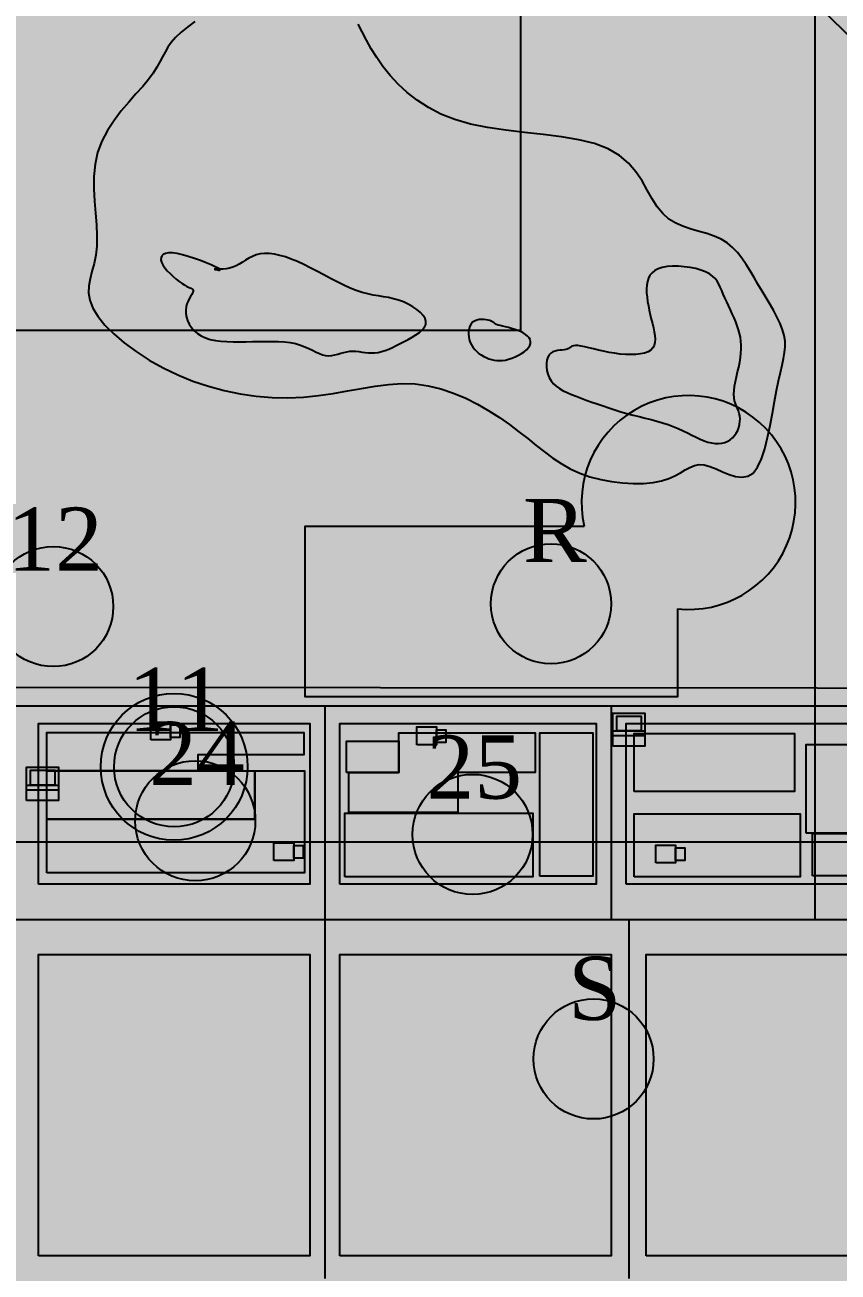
# Model space of a CAD drawing. Extents: x -15732 to 10897, y -24868 to 16165.
# Drawn here: x 651 to 903.5, y 4798.2 to 5185.6 of the extents above; entities that cross this region are included whole.
import ezdxf
from ezdxf.enums import TextEntityAlignment as Align

# ---------------------------------------------------------------- set-up
doc = ezdxf.new("R2010")
doc.units = 0
doc.header["$MEASUREMENT"] = 0
doc.linetypes.add('DOTTED', pattern=[0.005, 0.0025, -0.0025])
for name, color, linetype in [('BLOCKS', 7, 'CONTINUOUS'), ('BLOCKS-OUTLINE', 7, 'CONTINUOUS'), ('BUILDINGS-OUTLINE', 7, 'CONTINUOUS'), ('BUS_RTE-CITY_CENTER', 7, 'CONTINUOUS'), ('BUS_RTE-SOUTH_NIGHT_CITY_E', 7, 'CONTINUOUS'), ('CAMERAS', 7, 'CONTINUOUS'), ('DATATERMS', 7, 'CONTINUOUS'), ('DISTRICTS', 7, 'CONTINUOUS'), ('GANGS', 7, 'CONTINUOUS'), ('GANGS-TEXT', 7, 'CONTINUOUS'), ('MAP_BORDER', 7, 'CONTINUOUS'), ('PARKING___AV_FACILITIES', 7, 'CONTINUOUS'), ('PUBLIC_SERVICES', 7, 'CONTINUOUS'), ('STREETS', 7, 'CONTINUOUS'), ('WATER', 7, 'CONTINUOUS')]:
    doc.layers.add(name, color=color, linetype=linetype)
doc.styles.add('TIMES_NEW_ROMAN', font='')
doc.styles.get('TIMES_NEW_ROMAN').set_extended_font_data('Times_New_Roman')

msp = doc.modelspace()

# ---------------------------------------------------------------- linework, layer by layer
at = {"layer": 'BLOCKS', "color": 12, "linetype": 'CONTINUOUS'}
msp.add_lwpolyline([(895.71, 5193.13), (1032.74, 5060.62), (1032.74, 4979.5), (625.58, 4979.8), (625.58, 5341.42), (748.66, 5341.42)], dxfattribs=at)
msp.add_lwpolyline([(895.71, 5193.13), (1032.74, 5060.62), (1032.74, 4979.5), (625.58, 4979.8), (625.58, 5341.42), (748.66, 5341.42)], dxfattribs=at)
for points in [[(655.22, 4918.66), (655.22, 4968.58), (739.46, 4918.66), (739.46, 4968.58)], [(748.82, 4918.66), (748.82, 4968.58), (828.38, 4918.66), (828.38, 4968.58)], [(837.74, 4918.66), (837.74, 4968.58), (932.9, 4918.66), (932.9, 4968.58)], [(655.22, 4803.22), (655.22, 4896.82), (739.46, 4803.22), (739.46, 4896.82)], [(748.82, 4803.22), (748.82, 4896.82), (833.06, 4803.22), (833.06, 4896.82)], [(843.98, 4803.22), (843.98, 4896.82), (928.22, 4803.22), (928.22, 4896.82)]]:
    msp.add_solid(points, dxfattribs=at)
at = {"layer": 'BLOCKS-OUTLINE', "color": 250, "linetype": 'CONTINUOUS'}
for points in [[(655.22, 4918.66), (655.22, 4968.58), (739.46, 4968.58), (739.46, 4918.66)], [(748.82, 4918.66), (748.82, 4968.58), (828.38, 4968.58), (828.38, 4918.66)], [(837.74, 4918.66), (837.74, 4968.58), (932.9, 4968.58), (932.9, 4918.66)], [(655.22, 4803.22), (655.22, 4896.82), (739.46, 4896.82), (739.46, 4803.22)], [(748.82, 4803.22), (748.82, 4896.82), (833.06, 4896.82), (833.06, 4803.22)], [(843.98, 4803.22), (843.98, 4896.82), (928.22, 4896.82), (928.22, 4803.22)]]:
    msp.add_lwpolyline(points, close=True, dxfattribs=at)
at = {"layer": 'BUILDINGS-OUTLINE', "color": 250, "linetype": 'CONTINUOUS'}
for points in [[(657.79, 4953.86), (657.79, 4965.78), (737.62, 4965.78), (737.62, 4958.87), (704.73, 4958.87), (704.73, 4953.86)], [(751.59, 4940.92), (751.59, 4953.32), (767.08, 4953.32), (767.08, 4965.71), (809.5, 4965.71), (809.5, 4953.32), (785.43, 4953.32), (785.43, 4940.92)], [(810.93, 4921.15), (810.93, 4965.71), (827.37, 4965.71), (827.37, 4921.15)], [(840.26, 4947.41), (840.26, 4965.43), (890, 4965.43), (890, 4947.41)], [(750.88, 4953.32), (750.88, 4963.09), (767.08, 4963.09), (767.08, 4953.32)], [(893.58, 4934.53), (893.58, 4962.09), (908.01, 4962.09), (908.01, 4934.53)], [(657.79, 4922.17), (657.79, 4938.85), (722.37, 4938.85), (722.37, 4953.86), (737.86, 4953.86), (737.86, 4922.17)], [(657.79, 4938.85), (657.79, 4953.86), (722.37, 4953.86), (722.37, 4938.85)], [(750.4, 4920.91), (750.4, 4940.69), (808.78, 4940.69), (808.78, 4920.91)], [(840.26, 4920.93), (840.26, 4940.5), (891.79, 4940.5), (891.79, 4920.93)], [(895.61, 4921.29), (895.61, 4934.41), (931.75, 4934.41), (931.75, 4921.29)]]:
    msp.add_lwpolyline(points, close=True, dxfattribs=at)
at = {"layer": 'BUS_RTE-CITY_CENTER', "color": 232, "linetype": 'DOTTED'}
msp.add_line((470.36, 4974.04), (1125.56, 4974.04), dxfattribs=at)
at = {"layer": 'BUS_RTE-SOUTH_NIGHT_CITY_E', "color": 114, "linetype": 'DOTTED'}
msp.add_line((399.38, 4907.74), (1397, 4907.74), dxfattribs=at)
at = {"layer": 'CAMERAS', "color": 12, "linetype": 'CONTINUOUS'}
for points in [[(690.05, 4963.52), (690.05, 4969.03), (696.2, 4969.03), (696.2, 4963.52)], [(696.2, 4964.26), (696.2, 4968.18), (699.11, 4968.18), (699.11, 4964.26)], [(772.7, 4961.99), (772.7, 4967.5), (778.84, 4967.5), (778.84, 4961.99)], [(778.84, 4962.73), (778.84, 4966.65), (781.75, 4966.65), (781.75, 4962.73)], [(728.32, 4926.02), (728.32, 4931.53), (734.46, 4931.53), (734.46, 4926.02)], [(734.46, 4926.76), (734.46, 4930.68), (737.37, 4930.68), (737.37, 4926.76)], [(846.93, 4925.26), (846.93, 4930.76), (853.07, 4930.76), (853.07, 4925.26)], [(853.07, 4926), (853.07, 4929.92), (855.98, 4929.92), (855.98, 4926)]]:
    msp.add_lwpolyline(points, close=True, dxfattribs=at)
at = {"layer": 'DATATERMS', "color": 82, "linetype": 'CONTINUOUS'}
for p, q in [((833.58, 4966.3), (843.54, 4966.3)), ((833.58, 4964.82), (843.54, 4964.82)), ((651.46, 4949.46), (661.41, 4949.46)), ((651.46, 4947.98), (661.41, 4947.98))]:
    msp.add_line(p, q, dxfattribs=at)
for points in [[(833.58, 4961.5), (833.58, 4971.82), (843.54, 4971.82), (843.54, 4961.5)], [(834.87, 4966.29), (834.87, 4970.9), (842.43, 4970.9), (842.43, 4966.29)], [(651.46, 4944.66), (651.46, 4954.99), (661.41, 4954.99), (661.41, 4944.66)], [(652.75, 4949.46), (652.75, 4954.06), (660.31, 4954.06), (660.31, 4949.46)]]:
    msp.add_lwpolyline(points, close=True, dxfattribs=at)
at = {"layer": 'DISTRICTS', "color": 200, "linetype": 'CONTINUOUS'}
for p, q in [((896.46, 4907.69), (896.46, 5202.21)), ((650.54, 4907.71), (896.46, 4907.69))]:
    msp.add_line(p, q, dxfattribs=at)
at = {"layer": 'DISTRICTS', "color": 21, "linetype": 'CONTINUOUS'}
for q in [(896.46, 5202.21), (1229.3, 4907.65)]:
    msp.add_line((896.46, 4907.69), q, dxfattribs=at)
at = {"layer": 'GANGS', "color": 116, "linetype": 'CONTINUOUS'}
msp.add_lwpolyline([(804.96, 5228.91), (804.96, 5090.72), (625.58, 5090.72)], dxfattribs=at)
at = {"layer": 'GANGS', "color": 173, "linetype": 'CONTINUOUS'}
msp.add_lwpolyline([(853.66, 5004.19), (853.66, 4976.82), (737.98, 4976.82), (737.98, 5029.91), (824.69, 5029.91)], dxfattribs=at)
at = {"layer": 'GANGS', "color": 12, "linetype": 'CONTINUOUS'}
msp.add_lwpolyline([(399.38, 4931.79), (984.69, 4931.79), (984.69, 4902.4), (1395.32, 4902.4), (1395.32, 4798.27), (984.69, 4798.27), (984.69, 4773.08), (399.32, 4772.98)], close=True, dxfattribs=at)
at = {"layer": 'GANGS', "color": 173, "linetype": 'CONTINUOUS'}
msp.add_arc((857.11, 5037.25), 33.24, 264.0372, 192.7521, dxfattribs=at)
at = {"layer": 'GANGS-TEXT', "color": 7, "linetype": 'CONTINUOUS'}
for centre in [(814.39, 5005.78), (827.59, 4864.37)]:
    msp.add_circle(centre, 18.66, dxfattribs=at)
at = {"layer": 'MAP_BORDER', "color": 7, "linetype": 'CONTINUOUS'}
msp.add_solid([(374.42, 4052.86), (374.42, 5943.58), (1942.22, 4052.86), (1942.22, 5943.58)], dxfattribs=at)
at = {"layer": 'PARKING___AV_FACILITIES', "color": 12, "linetype": 'CONTINUOUS'}
msp.add_circle((659.78, 5004.92), 18.66, dxfattribs=at)
at = {"layer": 'PARKING___AV_FACILITIES', "color": 172, "linetype": 'CONTINUOUS'}
for radius in [22.8, 18.66]:
    msp.add_circle((697.34, 4955.13), radius, dxfattribs=at)
at = {"layer": 'PUBLIC_SERVICES', "color": 7, "linetype": 'CONTINUOUS'}
for centre in [(703.89, 4938.35), (790.01, 4934.13)]:
    msp.add_circle(centre, 18.66, dxfattribs=at)
at = {"layer": 'STREETS', "color": 7, "linetype": 'CONTINUOUS'}
for p, q in [((393.3, 4974.04), (1125.56, 4974.04)), ((744.14, 4974.04), (744.14, 4796.2)), ((833.06, 4974.04), (833.06, 4907.74)), ((393.3, 4907.74), (1788.57, 4907.74)), ((838.52, 4907.74), (838.52, 4796.2))]:
    msp.add_line(p, q, dxfattribs=at)
at = {"layer": 'WATER', "color": 5, "linetype": 'CONTINUOUS'}
for p, q in [((701.55, 5185), (699.52, 5183.33)), ((703.81, 5186.7), (701.55, 5185)), ((755.69, 5183.46), (754.49, 5185.83)), ((697.81, 5181.72), (696.46, 5180.17)), ((699.52, 5183.33), (697.81, 5181.72)), ((757.03, 5180.9), (755.69, 5183.46)), ((758.54, 5178.22), (757.03, 5180.9)), ((694.5, 5177.2), (693.7, 5175.69)), ((695.39, 5178.68), (694.5, 5177.2)), ((696.46, 5180.17), (695.39, 5178.68)), ((760.26, 5175.46), (758.54, 5178.22)), ((692.89, 5174.12), (691.97, 5172.46)), ((693.7, 5175.69), (692.89, 5174.12)), ((762.2, 5172.68), (760.26, 5175.46)), ((690.84, 5170.67), (689.4, 5168.71)), ((691.97, 5172.46), (690.84, 5170.67)), ((764.4, 5169.92), (762.2, 5172.68)), ((766.87, 5167.22), (764.4, 5169.92)), ((687.59, 5166.55), (685.49, 5164.19)), ((689.4, 5168.71), (687.59, 5166.55)), ((769.66, 5164.64), (766.87, 5167.22)), ((683.23, 5161.64), (680.91, 5158.89)), ((685.49, 5164.19), (683.23, 5161.64)), ((772.79, 5162.21), (769.66, 5164.64)), ((776.29, 5159.96), (772.79, 5162.21)), ((680.91, 5158.89), (678.67, 5155.95)), ((780.21, 5157.95), (776.29, 5159.96)), ((784.56, 5156.22), (780.21, 5157.95)), ((678.67, 5155.95), (676.63, 5152.82)), ((789.39, 5154.81), (784.56, 5156.22)), ((794.68, 5153.72), (789.39, 5154.81)), ((800.31, 5152.89), (794.68, 5153.72)), ((676.63, 5152.82), (674.89, 5149.5)), ((806.12, 5152.21), (800.31, 5152.89)), ((811.94, 5151.55), (806.12, 5152.21)), ((817.62, 5150.83), (811.94, 5151.55)), ((822.98, 5149.93), (817.62, 5150.83)), ((827.86, 5148.74), (822.98, 5149.93)), ((673.58, 5146.01), (672.79, 5142.34)), ((674.89, 5149.5), (673.58, 5146.01)), ((832.11, 5147.15), (827.86, 5148.74)), ((835.61, 5145.11), (832.11, 5147.15)), ((672.79, 5142.34), (672.43, 5138.56)), ((838.44, 5142.68), (835.61, 5145.11)), ((840.74, 5139.99), (838.44, 5142.68)), ((672.43, 5138.56), (672.4, 5134.72)), ((842.65, 5137.17), (840.74, 5139.99)), ((672.4, 5134.72), (672.59, 5130.89)), ((844.3, 5134.34), (842.65, 5137.17)), ((845.83, 5131.62), (844.3, 5134.34)), ((672.59, 5130.89), (672.89, 5127.14)), ((847.38, 5129.13), (845.83, 5131.62)), ((672.89, 5127.14), (673.19, 5123.52)), ((849.07, 5127), (847.38, 5129.13)), ((851.02, 5125.31), (849.07, 5127)), ((673.19, 5123.52), (673.37, 5120.09)), ((853.19, 5124.01), (851.02, 5125.31)), ((855.52, 5123), (853.19, 5124.01)), ((857.94, 5122.19), (855.52, 5123)), ((673.37, 5120.09), (673.33, 5116.93)), ((860.38, 5121.48), (857.94, 5122.19)), ((862.78, 5120.8), (860.38, 5121.48)), ((865.07, 5120.03), (862.78, 5120.8)), ((867.18, 5119.1), (865.07, 5120.03)), ((869.08, 5117.92), (867.18, 5119.1)), ((673.33, 5116.93), (672.99, 5114.06)), ((695.62, 5114.81), (694.68, 5114.66)), ((696.81, 5114.8), (695.62, 5114.81)), ((698.24, 5114.62), (696.81, 5114.8)), ((870.77, 5116.51), (869.08, 5117.92)), ((872.3, 5114.9), (870.77, 5116.51)), ((873.69, 5113.13), (872.3, 5114.9)), ((672.45, 5111.46), (671.82, 5109.05)), ((672.99, 5114.06), (672.45, 5111.46)), ((693.26, 5113.35), (693.24, 5112.68)), ((693.24, 5112.68), (693.45, 5111.92)), ((693.5, 5113.91), (693.26, 5113.35)), ((693.45, 5111.92), (693.87, 5111.08)), ((693.97, 5114.35), (693.5, 5113.91)), ((693.87, 5111.08), (694.47, 5110.19)), ((694.68, 5114.66), (693.97, 5114.35)), ((699.91, 5114.25), (698.24, 5114.62)), ((701.73, 5113.73), (699.91, 5114.25)), ((703.62, 5113.11), (701.73, 5113.73)), ((705.5, 5112.43), (703.62, 5113.11)), ((707.26, 5111.74), (705.5, 5112.43)), ((708.83, 5111.08), (707.26, 5111.74)), ((710.12, 5110.49), (708.83, 5111.08)), ((716.57, 5110.81), (715.57, 5110.37)), ((717.54, 5111.35), (716.57, 5110.81)), ((718.52, 5111.95), (717.54, 5111.35)), ((719.52, 5112.57), (718.52, 5111.95)), ((720.55, 5113.17), (719.52, 5112.57)), ((721.64, 5113.71), (720.55, 5113.17)), ((722.8, 5114.16), (721.64, 5113.71)), ((724.06, 5114.47), (722.8, 5114.16)), ((725.43, 5114.6), (724.06, 5114.47)), ((726.9, 5114.57), (725.43, 5114.6)), ((728.47, 5114.38), (726.9, 5114.57)), ((730.13, 5114.02), (728.47, 5114.38)), ((731.89, 5113.53), (730.13, 5114.02)), ((733.72, 5112.89), (731.89, 5113.53)), ((735.62, 5112.12), (733.72, 5112.89)), ((737.59, 5111.22), (735.62, 5112.12)), ((739.62, 5110.21), (737.59, 5111.22)), ((874.99, 5111.23), (873.69, 5113.13)), ((876.22, 5109.23), (874.99, 5111.23)), ((671.82, 5109.05), (671.25, 5106.77)), ((694.47, 5110.19), (695.22, 5109.27)), ((695.22, 5109.27), (696.08, 5108.36)), ((696.08, 5108.36), (697, 5107.47)), ((697, 5107.47), (697.95, 5106.65)), ((709.92, 5109.79), (709.78, 5109.77)), ((709.78, 5109.77), (709.91, 5109.71)), ((709.91, 5109.71), (710.23, 5109.62)), ((710.3, 5109.77), (709.92, 5109.79)), ((711.03, 5110.02), (710.12, 5110.49)), ((710.23, 5109.62), (710.66, 5109.53)), ((710.9, 5109.74), (710.3, 5109.77)), ((710.66, 5109.53), (711.09, 5109.47)), ((711.66, 5109.73), (710.9, 5109.74)), ((711.5, 5109.71), (711.03, 5110.02)), ((711.09, 5109.47), (711.44, 5109.46)), ((711.44, 5109.46), (711.61, 5109.53)), ((711.61, 5109.53), (711.5, 5109.71)), ((712.55, 5109.77), (711.66, 5109.73)), ((713.53, 5109.87), (712.55, 5109.77)), ((714.55, 5110.06), (713.53, 5109.87)), ((715.57, 5110.37), (714.55, 5110.06)), ((741.7, 5109.13), (739.62, 5110.21)), ((743.79, 5108), (741.7, 5109.13)), ((745.89, 5106.87), (743.79, 5108)), ((844.65, 5106.92), (844.32, 5105.91)), ((845.12, 5107.83), (844.65, 5106.92)), ((845.77, 5108.63), (845.12, 5107.83)), ((846.6, 5109.31), (845.77, 5108.63)), ((847.64, 5109.86), (846.6, 5109.31)), ((848.91, 5110.27), (847.64, 5109.86)), ((850.41, 5110.54), (848.91, 5110.27)), ((852.08, 5110.66), (850.41, 5110.54)), ((853.88, 5110.65), (852.08, 5110.66)), ((855.73, 5110.52), (853.88, 5110.65)), ((857.56, 5110.27), (855.73, 5110.52)), ((859.33, 5109.91), (857.56, 5110.27)), ((860.96, 5109.46), (859.33, 5109.91)), ((862.39, 5108.92), (860.96, 5109.46)), ((863.58, 5108.3), (862.39, 5108.92)), ((864.54, 5107.61), (863.58, 5108.3)), ((865.32, 5106.84), (864.54, 5107.61)), ((877.44, 5107.17), (876.22, 5109.23)), ((878.66, 5105.07), (877.44, 5107.17)), ((670.86, 5104.56), (670.78, 5102.35)), ((671.25, 5106.77), (670.86, 5104.56)), ((697.95, 5106.65), (698.89, 5105.91)), ((698.89, 5105.91), (699.79, 5105.28)), ((699.79, 5105.28), (700.61, 5104.78)), ((700.61, 5104.78), (701.33, 5104.4)), ((701.33, 5104.4), (701.96, 5104.09)), ((701.96, 5104.09), (702.47, 5103.84)), ((702.47, 5103.84), (702.86, 5103.62)), ((702.86, 5103.62), (703.13, 5103.38)), ((703.13, 5103.38), (703.25, 5103.11)), ((703.25, 5103.11), (703.24, 5102.78)), ((747.97, 5105.77), (745.89, 5106.87)), ((750.02, 5104.75), (747.97, 5105.77)), ((752.01, 5103.84), (750.02, 5104.75)), ((753.92, 5103.08), (752.01, 5103.84)), ((755.75, 5102.49), (753.92, 5103.08)), ((844.14, 5104.81), (844.06, 5103.63)), ((844.06, 5103.63), (844.09, 5102.38)), ((844.32, 5105.91), (844.14, 5104.81)), ((865.96, 5106), (865.32, 5106.84)), ((866.5, 5105.09), (865.96, 5106)), ((866.97, 5104.11), (866.5, 5105.09)), ((867.42, 5103.08), (866.97, 5104.11)), ((867.89, 5101.98), (867.42, 5103.08)), ((879.92, 5102.96), (878.66, 5105.07)), ((670.78, 5102.35), (671.13, 5100.07)), ((671.13, 5100.07), (672.05, 5097.67)), ((701.67, 5099.8), (701.33, 5098.95)), ((702.05, 5100.56), (701.67, 5099.8)), ((702.44, 5101.25), (702.05, 5100.56)), ((702.79, 5101.85), (702.44, 5101.25)), ((703.07, 5102.36), (702.79, 5101.85)), ((703.24, 5102.78), (703.07, 5102.36)), ((757.5, 5102.05), (755.75, 5102.49)), ((759.18, 5101.71), (757.5, 5102.05)), ((760.8, 5101.44), (759.18, 5101.71)), ((762.39, 5101.19), (760.8, 5101.44)), ((763.94, 5100.91), (762.39, 5101.19)), ((765.47, 5100.57), (763.94, 5100.91)), ((767.01, 5100.13), (765.47, 5100.57)), ((768.54, 5099.56), (767.01, 5100.13)), ((770.03, 5098.86), (768.54, 5099.56)), ((844.09, 5102.38), (844.21, 5101.07)), ((844.21, 5101.07), (844.39, 5099.73)), ((844.39, 5099.73), (844.63, 5098.35)), ((868.4, 5100.83), (867.89, 5101.98)), ((868.95, 5099.64), (868.4, 5100.83)), ((869.53, 5098.41), (868.95, 5099.64)), ((881.19, 5100.87), (879.92, 5102.96)), ((882.43, 5098.8), (881.19, 5100.87)), ((672.05, 5097.67), (673.63, 5095.1)), ((701.07, 5098.03), (700.94, 5097.04)), ((700.94, 5097.04), (700.96, 5095.98)), ((700.96, 5095.98), (701.15, 5094.88)), ((701.33, 5098.95), (701.07, 5098.03)), ((771.44, 5098.07), (770.03, 5098.86)), ((772.72, 5097.2), (771.44, 5098.07)), ((773.82, 5096.28), (772.72, 5097.2)), ((774.68, 5095.33), (773.82, 5096.28)), ((775.28, 5094.38), (774.68, 5095.33)), ((844.63, 5098.35), (844.91, 5096.96)), ((844.91, 5096.96), (845.22, 5095.57)), ((845.22, 5095.57), (845.54, 5094.19)), ((870.11, 5097.16), (869.53, 5098.41)), ((870.69, 5095.89), (870.11, 5097.16)), ((871.25, 5094.63), (870.69, 5095.89)), ((883.6, 5096.76), (882.43, 5098.8)), ((884.67, 5094.76), (883.6, 5096.76)), ((673.63, 5095.1), (675.84, 5092.39)), ((675.84, 5092.39), (678.6, 5089.62)), ((701.15, 5094.88), (701.51, 5093.76)), ((701.51, 5093.76), (702.02, 5092.66)), ((702.02, 5092.66), (702.71, 5091.61)), ((702.71, 5091.61), (703.55, 5090.63)), ((774.39, 5090.87), (775.06, 5091.69)), ((775.06, 5091.69), (775.46, 5092.55)), ((775.55, 5093.44), (775.28, 5094.38)), ((775.46, 5092.55), (775.55, 5093.44)), ((789.18, 5092.05), (788.92, 5091.3)), ((789.55, 5092.71), (789.18, 5092.05)), ((790.03, 5093.24), (789.55, 5092.71)), ((790.63, 5093.64), (790.03, 5093.24)), ((791.31, 5093.91), (790.63, 5093.64)), ((792.04, 5094.07), (791.31, 5093.91)), ((792.8, 5094.13), (792.04, 5094.07)), ((793.55, 5094.12), (792.8, 5094.13)), ((794.26, 5094.05), (793.55, 5094.12)), ((794.89, 5093.93), (794.26, 5094.05)), ((795.42, 5093.79), (794.89, 5093.93)), ((795.83, 5093.64), (795.42, 5093.79)), ((796.14, 5093.48), (795.83, 5093.64)), ((796.38, 5093.31), (796.14, 5093.48)), ((796.6, 5093.13), (796.38, 5093.31)), ((796.84, 5092.95), (796.6, 5093.13)), ((797.12, 5092.77), (796.84, 5092.95)), ((797.48, 5092.58), (797.12, 5092.77)), ((797.97, 5092.39), (797.48, 5092.58)), ((798.61, 5092.21), (797.97, 5092.39)), ((799.37, 5092.01), (798.61, 5092.21)), ((800.24, 5091.8), (799.37, 5092.01)), ((801.17, 5091.58), (800.24, 5091.8)), ((802.14, 5091.32), (801.17, 5091.58)), ((845.54, 5094.19), (845.86, 5092.84)), ((845.86, 5092.84), (846.17, 5091.54)), ((846.17, 5091.54), (846.43, 5090.28)), ((871.77, 5093.38), (871.25, 5094.63)), ((872.23, 5092.14), (871.77, 5093.38)), ((872.63, 5090.94), (872.23, 5092.14)), ((885.58, 5092.82), (884.67, 5094.76)), ((886.32, 5090.93), (885.58, 5092.82)), ((678.6, 5089.62), (681.86, 5086.84)), ((703.55, 5090.63), (704.56, 5089.75)), ((704.56, 5089.75), (705.73, 5089)), ((705.73, 5089), (707.07, 5088.4)), ((707.07, 5088.4), (708.55, 5087.94)), ((708.55, 5087.94), (710.16, 5087.61)), ((710.16, 5087.61), (711.89, 5087.39)), ((768.76, 5087.25), (770.02, 5087.92)), ((770.02, 5087.92), (771.26, 5088.61)), ((771.26, 5088.61), (772.44, 5089.33)), ((772.44, 5089.33), (773.5, 5090.08)), ((773.5, 5090.08), (774.39, 5090.87)), ((788.78, 5090.48), (788.74, 5089.61)), ((788.74, 5089.61), (788.82, 5088.73)), ((788.92, 5091.3), (788.78, 5090.48)), ((788.82, 5088.73), (789, 5087.85)), ((789, 5087.85), (789.28, 5087)), ((803.11, 5091.04), (802.14, 5091.32)), ((804.06, 5090.71), (803.11, 5091.04)), ((804.96, 5090.35), (804.06, 5090.71)), ((805.78, 5089.93), (804.96, 5090.35)), ((806.5, 5089.46), (805.78, 5089.93)), ((807.1, 5088.96), (806.5, 5089.46)), ((807.57, 5088.42), (807.1, 5088.96)), ((807.89, 5087.85), (807.57, 5088.42)), ((808.05, 5087.25), (807.89, 5087.85)), ((846.43, 5090.28), (846.62, 5089.1)), ((846.62, 5089.1), (846.71, 5087.99)), ((846.71, 5087.99), (846.66, 5086.98)), ((872.95, 5089.76), (872.63, 5090.94)), ((873.2, 5088.58), (872.95, 5089.76)), ((873.37, 5087.39), (873.2, 5088.58)), ((886.82, 5089.12), (886.32, 5090.93)), ((887.08, 5087.39), (886.82, 5089.12)), ((681.86, 5086.84), (685.54, 5084.12)), ((685.54, 5084.12), (689.57, 5081.51)), ((711.89, 5087.39), (713.71, 5087.25)), ((713.71, 5087.25), (715.62, 5087.19)), ((715.62, 5087.19), (717.59, 5087.17)), ((717.59, 5087.17), (719.62, 5087.2)), ((719.62, 5087.2), (721.67, 5087.24)), ((721.67, 5087.24), (723.73, 5087.29)), ((723.73, 5087.29), (725.78, 5087.32)), ((725.78, 5087.32), (727.8, 5087.31)), ((727.8, 5087.31), (729.76, 5087.26)), ((729.76, 5087.26), (731.63, 5087.13)), ((731.63, 5087.13), (733.4, 5086.92)), ((733.4, 5086.92), (735.05, 5086.6)), ((735.05, 5086.6), (736.55, 5086.17)), ((736.55, 5086.17), (737.92, 5085.66)), ((737.92, 5085.66), (739.17, 5085.1)), ((739.17, 5085.1), (740.33, 5084.53)), ((740.33, 5084.53), (741.42, 5083.99)), ((741.42, 5083.99), (742.44, 5083.51)), ((749.11, 5083.61), (750.05, 5083.88)), ((750.05, 5083.88), (750.99, 5084.11)), ((750.99, 5084.11), (751.93, 5084.25)), ((751.93, 5084.25), (752.86, 5084.29)), ((752.86, 5084.29), (753.8, 5084.25)), ((753.8, 5084.25), (754.75, 5084.14)), ((754.75, 5084.14), (755.7, 5084)), ((755.7, 5084), (756.67, 5083.87)), ((756.67, 5083.87), (757.65, 5083.76)), ((757.65, 5083.76), (758.65, 5083.71)), ((758.65, 5083.71), (759.67, 5083.75)), ((759.67, 5083.75), (760.71, 5083.9)), ((760.71, 5083.9), (761.78, 5084.16)), ((761.78, 5084.16), (762.87, 5084.51)), ((762.87, 5084.51), (763.99, 5084.94)), ((763.99, 5084.94), (765.13, 5085.44)), ((765.13, 5085.44), (766.31, 5086)), ((766.31, 5086), (767.52, 5086.61)), ((767.52, 5086.61), (768.76, 5087.25)), ((789.28, 5087), (789.67, 5086.2)), ((789.67, 5086.2), (790.15, 5085.47)), ((790.15, 5085.47), (790.7, 5084.78)), ((790.7, 5084.78), (791.33, 5084.16)), ((791.33, 5084.16), (792.01, 5083.59)), ((805.19, 5083.52), (806.05, 5084.11)), ((806.05, 5084.11), (806.79, 5084.73)), ((806.79, 5084.73), (807.39, 5085.36)), ((807.39, 5085.36), (807.81, 5086)), ((807.81, 5086), (808.02, 5086.63)), ((808.02, 5086.63), (808.05, 5087.25)), ((814.95, 5084.03), (814.33, 5083.65)), ((815.64, 5084.28), (814.95, 5084.03)), ((816.36, 5084.43), (815.64, 5084.28)), ((817.09, 5084.53), (816.36, 5084.43)), ((817.79, 5084.59), (817.09, 5084.53)), ((818.44, 5084.65), (817.79, 5084.59)), ((819, 5084.75), (818.44, 5084.65)), ((819.45, 5084.92), (819, 5084.75)), ((819.83, 5085.12), (819.45, 5084.92)), ((820.17, 5085.35), (819.83, 5085.12)), ((820.51, 5085.58), (820.17, 5085.35)), ((820.9, 5085.79), (820.51, 5085.58)), ((821.38, 5085.94), (820.9, 5085.79)), ((821.98, 5086.02), (821.38, 5085.94)), ((822.74, 5086), (821.98, 5086.02)), ((823.7, 5085.87), (822.74, 5086)), ((824.84, 5085.64), (823.7, 5085.87)), ((826.14, 5085.34), (824.84, 5085.64)), ((827.57, 5084.99), (826.14, 5085.34)), ((829.11, 5084.62), (827.57, 5084.99)), ((830.73, 5084.25), (829.11, 5084.62)), ((832.41, 5083.9), (830.73, 5084.25)), ((834.13, 5083.6), (832.41, 5083.9)), ((843.45, 5083.67), (842.18, 5083.4)), ((844.54, 5084.07), (843.45, 5083.67)), ((845.41, 5084.6), (844.54, 5084.07)), ((846.04, 5085.27), (845.41, 5084.6)), ((846.45, 5086.07), (846.04, 5085.27)), ((846.66, 5086.98), (846.45, 5086.07)), ((873.46, 5086.17), (873.37, 5087.39)), ((873.39, 5083.62), (873.47, 5084.92)), ((873.47, 5084.92), (873.46, 5086.17)), ((886.62, 5082.01), (886.94, 5083.9)), ((886.94, 5083.9), (887.11, 5085.66)), ((887.11, 5085.66), (887.08, 5087.39)), ((689.57, 5081.51), (693.9, 5079.08)), ((742.44, 5083.51), (743.43, 5083.14)), ((743.43, 5083.14), (744.39, 5082.91)), ((744.39, 5082.91), (745.34, 5082.84)), ((745.34, 5082.84), (746.29, 5082.91)), ((746.29, 5082.91), (747.23, 5083.09)), ((747.23, 5083.09), (748.17, 5083.34)), ((748.17, 5083.34), (749.11, 5083.61)), ((792.01, 5083.59), (792.74, 5083.09)), ((792.74, 5083.09), (793.5, 5082.64)), ((793.5, 5082.64), (794.28, 5082.26)), ((794.28, 5082.26), (795.07, 5081.93)), ((795.07, 5081.93), (795.87, 5081.67)), ((795.87, 5081.67), (796.7, 5081.48)), ((796.7, 5081.48), (797.54, 5081.37)), ((797.54, 5081.37), (798.41, 5081.33)), ((798.41, 5081.33), (799.31, 5081.38)), ((799.31, 5081.38), (800.24, 5081.52)), ((800.24, 5081.52), (801.22, 5081.76)), ((801.22, 5081.76), (802.23, 5082.08)), ((802.23, 5082.08), (803.24, 5082.5)), ((803.24, 5082.5), (804.24, 5082.98)), ((804.24, 5082.98), (805.19, 5083.52)), ((813.12, 5081.49), (812.98, 5080.49)), ((812.98, 5080.49), (812.98, 5079.4)), ((813.4, 5082.38), (813.12, 5081.49)), ((813.8, 5083.1), (813.4, 5082.38)), ((814.33, 5083.65), (813.8, 5083.1)), ((835.85, 5083.38), (834.13, 5083.6)), ((837.55, 5083.24), (835.85, 5083.38)), ((839.19, 5083.19), (837.55, 5083.24)), ((840.74, 5083.24), (839.19, 5083.19)), ((842.18, 5083.4), (840.74, 5083.24)), ((872.68, 5079.33), (872.98, 5080.82)), ((872.98, 5080.82), (873.23, 5082.26)), ((873.23, 5082.26), (873.39, 5083.62)), ((885.62, 5077.65), (886.17, 5079.95)), ((886.17, 5079.95), (886.62, 5082.01)), ((693.9, 5079.08), (698.45, 5076.88)), ((698.45, 5076.88), (703.16, 5074.97)), ((812.98, 5079.4), (813.11, 5078.28)), ((813.11, 5078.28), (813.39, 5077.16)), ((813.39, 5077.16), (813.82, 5076.07)), ((813.82, 5076.07), (814.4, 5075.06)), ((871.68, 5074.82), (872, 5076.3)), ((872, 5076.3), (872.34, 5077.81)), ((872.34, 5077.81), (872.68, 5079.33)), ((885.02, 5075.03), (885.62, 5077.65)), ((703.16, 5074.97), (707.99, 5073.37)), ((707.99, 5073.37), (712.91, 5072.06)), ((712.91, 5072.06), (717.87, 5071.05)), ((751.14, 5071.91), (755.49, 5072.7)), ((755.49, 5072.7), (759.76, 5073.41)), ((759.76, 5073.41), (763.95, 5073.94)), ((763.95, 5073.94), (768.08, 5074.19)), ((768.08, 5074.19), (772.17, 5074.07)), ((772.17, 5074.07), (776.21, 5073.52)), ((776.21, 5073.52), (780.19, 5072.55)), ((780.19, 5072.55), (784.09, 5071.23)), ((814.4, 5075.06), (815.13, 5074.17)), ((815.13, 5074.17), (816.01, 5073.37)), ((816.01, 5073.37), (817.02, 5072.65)), ((817.02, 5072.65), (818.15, 5071.99)), ((871.18, 5070.87), (871.25, 5072.08)), ((871.25, 5072.08), (871.42, 5073.41)), ((871.42, 5073.41), (871.68, 5074.82)), ((884.4, 5072.03), (885.02, 5075.03)), ((717.87, 5071.05), (722.84, 5070.33)), ((722.84, 5070.33), (727.79, 5069.92)), ((727.79, 5069.92), (732.68, 5069.81)), ((732.68, 5069.81), (737.48, 5069.99)), ((737.48, 5069.99), (742.15, 5070.46)), ((742.15, 5070.46), (746.7, 5071.13)), ((746.7, 5071.13), (751.14, 5071.91)), ((784.09, 5071.23), (787.89, 5069.63)), ((787.89, 5069.63), (791.55, 5067.79)), ((818.15, 5071.99), (819.4, 5071.39)), ((819.4, 5071.39), (820.76, 5070.81)), ((820.76, 5070.81), (822.21, 5070.24)), ((822.21, 5070.24), (823.74, 5069.67)), ((823.74, 5069.67), (825.35, 5069.08)), ((825.35, 5069.08), (827.02, 5068.47)), ((827.02, 5068.47), (828.76, 5067.86)), ((871.25, 5069.8), (871.18, 5070.87)), ((871.42, 5068.84), (871.25, 5069.8)), ((871.67, 5067.98), (871.42, 5068.84)), ((883.14, 5064.96), (883.78, 5068.64)), ((883.78, 5068.64), (884.4, 5072.03)), ((791.55, 5067.79), (795.05, 5065.77)), ((795.05, 5065.77), (798.38, 5063.64)), ((828.76, 5067.86), (830.54, 5067.24)), ((830.54, 5067.24), (832.36, 5066.63)), ((832.36, 5066.63), (834.21, 5066.04)), ((834.21, 5066.04), (836.08, 5065.47)), ((836.08, 5065.47), (837.97, 5064.93)), ((837.97, 5064.93), (839.86, 5064.42)), ((839.86, 5064.42), (841.75, 5063.94)), ((871.97, 5067.18), (871.67, 5067.98)), ((872.29, 5066.42), (871.97, 5067.18)), ((872.59, 5065.68), (872.29, 5066.42)), ((872.85, 5064.92), (872.59, 5065.68)), ((873.03, 5064.13), (872.85, 5064.92)), ((882.45, 5061.18), (883.14, 5064.96)), ((798.38, 5063.64), (801.5, 5061.45)), ((801.5, 5061.45), (804.41, 5059.25)), ((841.75, 5063.94), (843.62, 5063.47)), ((843.62, 5063.47), (845.46, 5063)), ((845.46, 5063), (847.27, 5062.52)), ((847.27, 5062.52), (849.03, 5062.01)), ((849.03, 5062.01), (850.72, 5061.47)), ((850.72, 5061.47), (852.35, 5060.88)), ((852.35, 5060.88), (853.91, 5060.24)), ((872.38, 5059.65), (872.71, 5060.54)), ((872.71, 5060.54), (872.95, 5061.46)), ((872.95, 5061.46), (873.08, 5062.38)), ((873.11, 5063.27), (873.03, 5064.13)), ((873.08, 5062.38), (873.11, 5063.27)), ((881.67, 5057.45), (882.45, 5061.18)), ((804.41, 5059.25), (807.15, 5057.09)), ((807.15, 5057.09), (809.78, 5054.98)), ((853.91, 5060.24), (855.39, 5059.56)), ((855.39, 5059.56), (856.8, 5058.86)), ((856.8, 5058.86), (858.15, 5058.18)), ((858.15, 5058.18), (859.45, 5057.53)), ((859.45, 5057.53), (860.7, 5056.94)), ((860.7, 5056.94), (861.92, 5056.44)), ((869.26, 5056.29), (870.06, 5056.76)), ((870.06, 5056.76), (870.78, 5057.34)), ((870.78, 5057.34), (871.41, 5058.02)), ((871.41, 5058.02), (871.94, 5058.8)), ((871.94, 5058.8), (872.38, 5059.65)), ((880.79, 5053.94), (881.67, 5057.45)), ((809.78, 5054.98), (812.36, 5052.97)), ((812.36, 5052.97), (814.94, 5051.07)), ((861.92, 5056.44), (863.09, 5056.04)), ((863.09, 5056.04), (864.24, 5055.77)), ((864.24, 5055.77), (865.35, 5055.62)), ((865.35, 5055.62), (866.41, 5055.61)), ((866.41, 5055.61), (867.42, 5055.71)), ((867.42, 5055.71), (868.38, 5055.94)), ((868.38, 5055.94), (869.26, 5056.29)), ((879.76, 5050.82), (880.79, 5053.94)), ((814.94, 5051.07), (817.59, 5049.32)), ((817.59, 5049.32), (820.36, 5047.76)), ((858.91, 5048.73), (860.37, 5049.02)), ((860.37, 5049.02), (861.95, 5048.95)), ((861.95, 5048.95), (863.72, 5048.46)), ((878.55, 5048.25), (879.76, 5050.82)), ((820.36, 5047.76), (823.31, 5046.4)), ((823.31, 5046.4), (826.48, 5045.27)), ((826.48, 5045.27), (829.81, 5044.39)), ((850.94, 5044.7), (852.88, 5045.56)), ((852.88, 5045.56), (854.57, 5046.48)), ((854.57, 5046.48), (856.09, 5047.37)), ((856.09, 5047.37), (857.51, 5048.15)), ((857.51, 5048.15), (858.91, 5048.73)), ((863.72, 5048.46), (865.64, 5047.69)), ((865.64, 5047.69), (867.64, 5046.8)), ((867.64, 5046.8), (869.69, 5045.95)), ((869.69, 5045.95), (871.71, 5045.32)), ((871.71, 5045.32), (873.67, 5045.08)), ((873.67, 5045.08), (875.49, 5045.38)), ((875.49, 5045.38), (877.13, 5046.4)), ((877.13, 5046.4), (878.55, 5048.25)), ((829.81, 5044.39), (833.21, 5043.74)), ((833.21, 5043.74), (836.62, 5043.32)), ((836.62, 5043.32), (839.95, 5043.14)), ((839.95, 5043.14), (843.13, 5043.19)), ((843.13, 5043.19), (846.07, 5043.47)), ((846.07, 5043.47), (848.69, 5043.98)), ((848.69, 5043.98), (850.94, 5044.7))]:
    msp.add_line(p, q, dxfattribs=at)

# ---------------------------------------------------------------- texts
at = {"layer": 'GANGS-TEXT', "color": 7, "linetype": 'CONTINUOUS', "style": 'TIMES_NEW_ROMAN'}
for s, rotation, p in [('R', 359.9993, (815.61, 5018.72)), ('S', 359.9999, (827.95, 4876.5))]:
    msp.add_text(s, height=19.66, rotation=rotation, dxfattribs=at).set_placement(p, align=Align.CENTER)
at = {"layer": 'PARKING___AV_FACILITIES', "color": 7, "linetype": 'CONTINUOUS', "style": 'TIMES_NEW_ROMAN'}
for s, rotation, p in [('12', 359.9999, (660.33, 5016.04)), ('11', 359.9998, (697.89, 4966.25))]:
    msp.add_text(s, height=19.659, rotation=rotation, dxfattribs=at).set_placement(p, align=Align.CENTER)
at = {"layer": 'PUBLIC_SERVICES', "color": 7, "linetype": 'CONTINUOUS', "style": 'TIMES_NEW_ROMAN'}
for s, rotation, p in [('24', 360, (704.43, 4949.46)), ('25', 359.9992, (790.56, 4945.25))]:
    msp.add_text(s, height=19.659, rotation=rotation, dxfattribs=at).set_placement(p, align=Align.CENTER)

doc.saveas('drawing.dxf')
